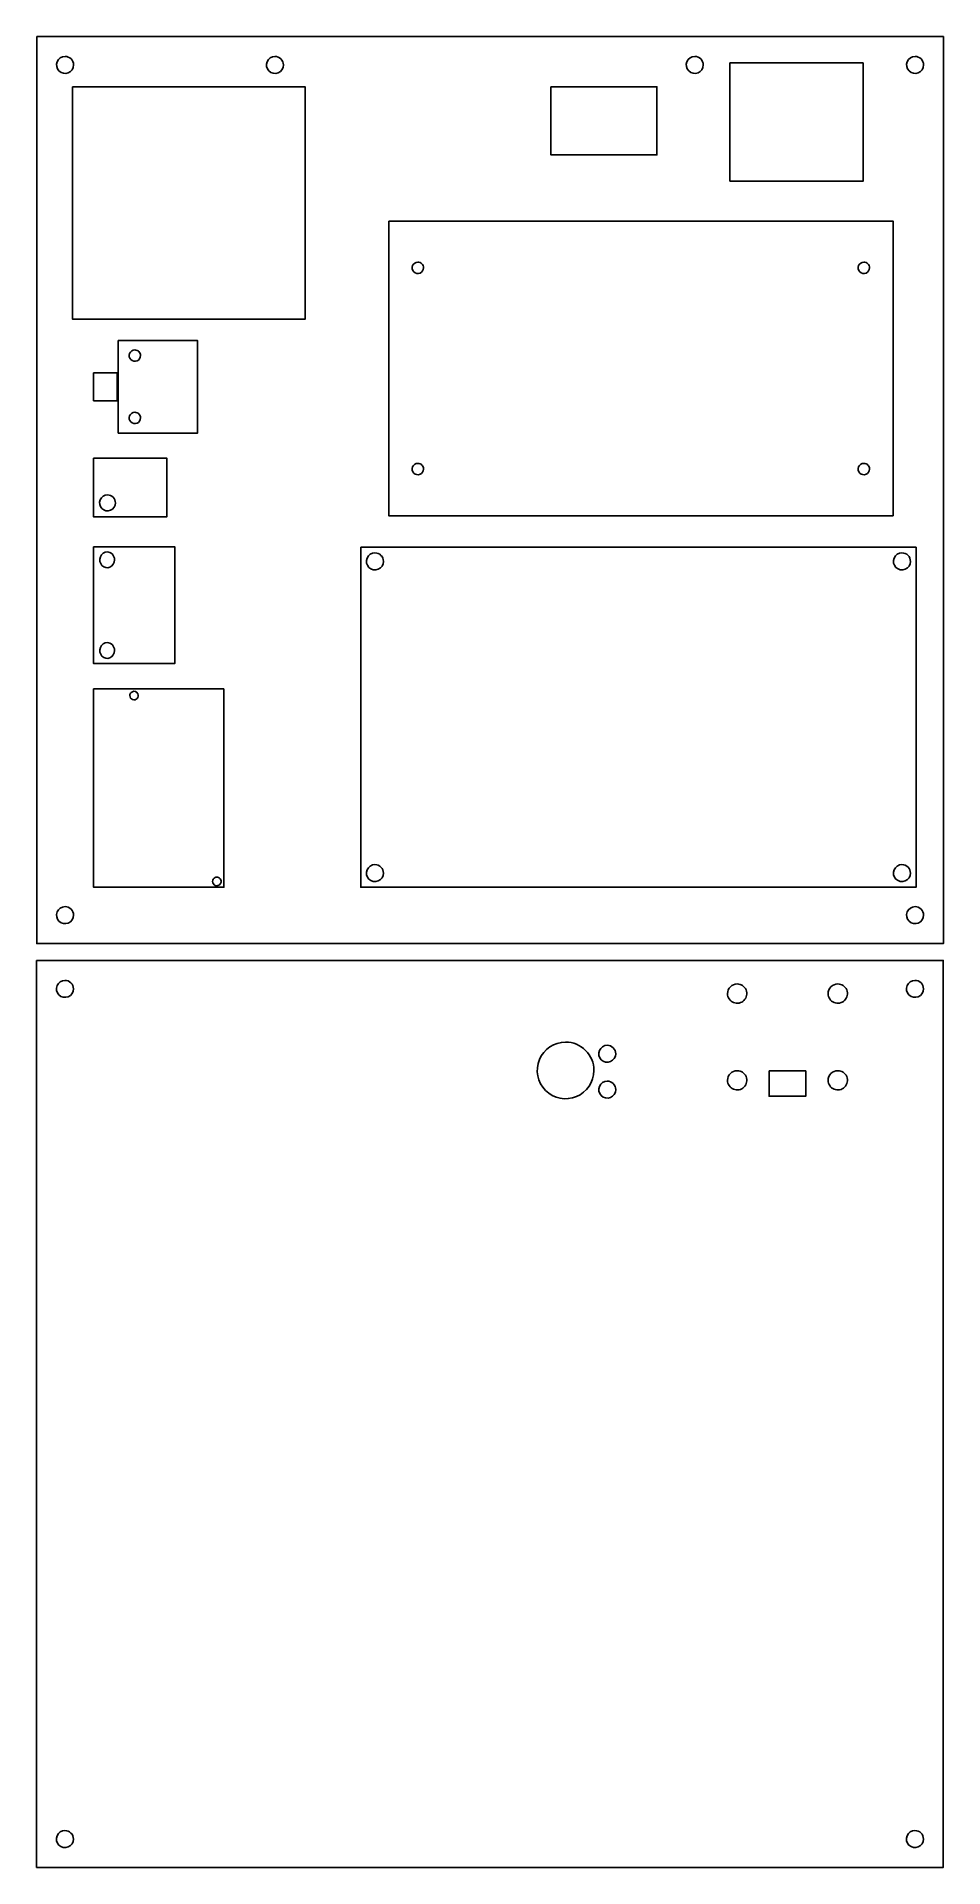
# Model space of a CAD drawing. Extents: x 0.1 to 6.4, y 1 to 13.7.
import ezdxf

# ---------------------------------------------------------------- set-up
doc = ezdxf.new("R2010")
doc.units = 0
doc.layers.add('Layer_1', color=7, linetype='CONTINUOUS')

msp = doc.modelspace()

# ---------------------------------------------------------------- linework, layer by layer
at = {"layer": 'Layer_1', "color": 7}
for points in [[(0.077381, 13.687266), (6.376593, 13.687266), (6.376593, 7.388053), (0.077381, 7.388053)], [(0.274248, 13.549462)], [(1.732582, 13.549462)], [(4.649252, 13.549462)], [(4.893753, 12.682298), (4.893753, 13.505132), (5.81895, 13.505132), (5.81895, 12.682298)], [(6.179743, 13.549462)], [(0.327378, 13.338465), (1.941552, 13.338465), (1.941552, 11.724292), (0.327378, 11.724292)], [(3.650298, 13.338466), (4.386518, 13.338466), (4.386518, 12.866025), (3.650298, 12.866025)], [(2.522906, 12.406198), (6.026843, 12.406198), (6.026843, 10.358954), (2.522906, 10.358954)], [(2.725658, 12.120767)], [(5.82409, 12.120767)], [(0.644345, 11.575659), (1.195526, 11.575659), (1.195526, 10.933926), (0.644345, 10.933926)], [(0.759672, 11.510699)], [(0.473214, 11.351519), (0.636904, 11.351519), (0.636904, 11.158066), (0.473214, 11.158066)], [(0.759672, 11.077626)], [(0.473213, 10.760182), (0.981087, 10.760182), (0.981087, 10.350733), (0.473213, 10.350733)], [(2.725658, 10.723125)], [(5.82409, 10.723125)], [(0.569195, 10.503544)], [(0.473214, 10.143857), (1.036206, 10.143857), (1.036206, 9.332834), (0.473214, 9.332834)], [(0.56721, 10.108424)], [(2.329129, 10.140931), (6.187396, 10.140931), (6.187396, 7.778726), (2.329129, 7.778726)], [(2.427553, 10.101564)], [(6.088972, 10.101564)], [(0.56721, 9.478503)], [(1.378725, 9.156685), (0.473213, 9.156685), (0.473213, 7.778732), (1.378725, 7.778732)], [(0.781034, 9.122329)], [(2.427553, 7.936204)], [(6.088972, 7.936204)], [(1.355909, 7.83114)], [(0.274231, 7.643967)], [(6.179743, 7.643967)], [(0.076958, 7.270069), (6.37617, 7.270069), (6.37617, 0.970857), (0.076958, 0.970857)], [(0.273825, 7.132247)], [(6.179319, 7.132247)], [(4.8771, 7.0402)], [(5.575913, 7.0402)], [(3.751805, 6.7033)], [(4.041246, 6.681211)], [(5.166019, 6.503472), (5.420843, 6.503472), (5.420843, 6.327388), (5.166019, 6.327388)], [(4.041246, 6.431988)], [(4.8771, 6.437837)], [(5.575913, 6.437837)], [(0.273807, 1.226752)], [(6.179319, 1.226752)]]:
    msp.add_lwpolyline(points, close=True, dxfattribs=at)
for points in [[(0.219689, 13.513006), (0.210548, 13.490939), (0.2156, 13.465538), (0.23249, 13.448649)], [(0.274248, 13.549462), (0.250363, 13.549462), (0.228829, 13.535074), (0.219689, 13.513006)], [(0.333303, 13.490407), (0.333303, 13.523022), (0.306864, 13.549462), (0.274248, 13.549462)], [(0.296848, 13.435847), (0.318915, 13.444988), (0.333303, 13.466521), (0.333303, 13.490407)], [(1.678022, 13.513006), (1.668881, 13.490939), (1.673934, 13.465538), (1.690823, 13.448649)], [(1.732582, 13.549462), (1.708696, 13.549462), (1.687163, 13.535074), (1.678022, 13.513006)], [(1.77434, 13.532165), (1.763265, 13.54324), (1.748244, 13.549462), (1.732582, 13.549462)], [(1.755181, 13.435847), (1.777249, 13.444988), (1.791637, 13.466521), (1.791637, 13.490407)], [(1.791637, 13.490407), (1.791637, 13.506069), (1.785415, 13.52109), (1.77434, 13.532165)], [(4.594692, 13.513006), (4.585552, 13.490939), (4.590604, 13.465538), (4.607494, 13.448649)], [(4.649252, 13.549462), (4.625366, 13.549462), (4.603833, 13.535074), (4.594692, 13.513006)], [(4.69101, 13.532165), (4.679935, 13.54324), (4.664914, 13.549462), (4.649252, 13.549462)], [(4.671851, 13.435847), (4.693919, 13.444988), (4.708307, 13.466521), (4.708307, 13.490407)], [(4.708307, 13.490407), (4.708307, 13.506069), (4.702085, 13.52109), (4.69101, 13.532165)], [(6.125183, 13.513006), (6.116042, 13.490939), (6.121095, 13.465538), (6.137985, 13.448649)], [(6.179743, 13.549462), (6.155857, 13.549462), (6.134324, 13.535074), (6.125183, 13.513006)], [(6.221501, 13.532165), (6.210426, 13.54324), (6.195405, 13.549462), (6.179743, 13.549462)], [(6.202342, 13.435847), (6.22441, 13.444988), (6.238798, 13.466521), (6.238798, 13.490407)], [(6.238798, 13.490407), (6.238798, 13.506069), (6.232576, 13.52109), (6.221501, 13.532165)], [(0.23249, 13.448649), (0.24938, 13.431759), (0.27478, 13.426707), (0.296848, 13.435847)], [(1.690823, 13.448649), (1.707713, 13.431759), (1.733114, 13.426707), (1.755181, 13.435847)], [(4.607494, 13.448649), (4.624383, 13.431759), (4.649784, 13.426707), (4.671851, 13.435847)], [(6.137985, 13.448649), (6.154874, 13.431759), (6.180275, 13.426707), (6.202342, 13.435847)], [(2.689285, 12.096463), (2.683191, 12.081752), (2.68656, 12.064818), (2.697819, 12.053558)], [(2.725658, 12.120767), (2.709735, 12.120767), (2.695379, 12.111175), (2.689285, 12.096463)], [(2.753497, 12.109236), (2.746114, 12.116619), (2.7361, 12.120767), (2.725658, 12.120767)], [(2.740725, 12.045024), (2.755436, 12.051118), (2.765028, 12.065473), (2.765028, 12.081397)], [(2.765028, 12.081397), (2.765028, 12.091839), (2.76088, 12.101853), (2.753497, 12.109236)], [(5.787717, 12.096463), (5.781623, 12.081752), (5.784992, 12.064818), (5.796251, 12.053558)], [(5.82409, 12.120767), (5.808166, 12.120767), (5.793811, 12.111175), (5.787717, 12.096463)], [(5.851929, 12.109236), (5.844546, 12.116619), (5.834532, 12.120767), (5.82409, 12.120767)], [(5.839156, 12.045024), (5.853868, 12.051118), (5.86346, 12.065473), (5.86346, 12.081397)], [(5.86346, 12.081397), (5.86346, 12.091839), (5.859312, 12.101853), (5.851929, 12.109236)], [(2.697819, 12.053558), (2.709079, 12.042298), (2.726013, 12.03893), (2.740725, 12.045024)], [(5.796251, 12.053558), (5.807511, 12.042298), (5.824445, 12.03893), (5.839156, 12.045024)], [(0.723299, 11.486395), (0.717205, 11.471684), (0.720573, 11.45475), (0.731833, 11.44349)], [(0.759672, 11.510699), (0.743748, 11.510699), (0.729392, 11.501107), (0.723299, 11.486395)], [(0.787511, 11.499168), (0.780127, 11.506551), (0.770114, 11.510699), (0.759672, 11.510699)], [(0.774738, 11.434956), (0.78945, 11.44105), (0.799042, 11.455405), (0.799042, 11.471329)], [(0.799042, 11.471329), (0.799042, 11.481771), (0.794894, 11.491785), (0.787511, 11.499168)], [(0.731833, 11.44349), (0.743093, 11.43223), (0.760027, 11.428862), (0.774738, 11.434956)], [(0.759672, 11.077626), (0.743748, 11.077626), (0.729392, 11.068034), (0.723299, 11.053322)], [(0.787511, 11.066095), (0.780127, 11.073478), (0.770114, 11.077626), (0.759672, 11.077626)], [(0.799042, 11.038256), (0.799042, 11.048698), (0.794894, 11.058712), (0.787511, 11.066095)], [(0.723299, 11.053322), (0.717205, 11.038611), (0.720573, 11.021677), (0.731833, 11.010417)], [(0.731833, 11.010417), (0.743093, 10.999157), (0.760027, 10.995789), (0.774738, 11.001883)], [(0.774738, 11.001883), (0.78945, 11.007977), (0.799042, 11.022332), (0.799042, 11.038256)], [(2.689285, 10.698821), (2.683191, 10.68411), (2.68656, 10.667176), (2.697819, 10.655916)], [(2.725658, 10.723125), (2.709735, 10.723125), (2.695379, 10.713533), (2.689285, 10.698821)], [(2.753497, 10.711594), (2.746114, 10.718977), (2.7361, 10.723125), (2.725658, 10.723125)], [(2.740725, 10.647382), (2.755436, 10.653476), (2.765028, 10.667831), (2.765028, 10.683755)], [(2.765028, 10.683755), (2.765028, 10.694197), (2.76088, 10.704211), (2.753497, 10.711594)], [(5.787717, 10.698821), (5.781623, 10.68411), (5.784992, 10.667176), (5.796251, 10.655916)], [(5.82409, 10.723125), (5.808166, 10.723125), (5.793811, 10.713533), (5.787717, 10.698821)], [(5.851929, 10.711594), (5.844546, 10.718977), (5.834532, 10.723125), (5.82409, 10.723125)], [(5.839156, 10.647382), (5.853868, 10.653476), (5.86346, 10.667831), (5.86346, 10.683755)], [(5.86346, 10.683755), (5.86346, 10.694197), (5.859312, 10.704211), (5.851929, 10.711594)], [(2.697819, 10.655916), (2.709079, 10.644657), (2.726013, 10.641288), (2.740725, 10.647382)], [(5.796251, 10.655916), (5.807511, 10.644657), (5.824445, 10.641288), (5.839156, 10.647382)], [(0.518273, 10.469519), (0.509741, 10.448923), (0.514457, 10.425216), (0.530221, 10.409452)], [(0.569195, 10.503544), (0.546902, 10.503544), (0.526804, 10.490115), (0.518273, 10.469519)], [(0.608169, 10.487401), (0.597833, 10.497737), (0.583813, 10.503544), (0.569195, 10.503544)], [(0.590288, 10.397504), (0.610884, 10.406035), (0.624313, 10.426133), (0.624313, 10.448426)], [(0.624313, 10.448426), (0.624313, 10.463045), (0.618506, 10.477064), (0.608169, 10.487401)], [(0.530221, 10.409452), (0.545984, 10.393688), (0.569692, 10.388973), (0.590288, 10.397504)], [(0.519925, 10.074399), (0.512003, 10.053803), (0.516382, 10.030096), (0.53102, 10.014332)], [(0.56721, 10.108424), (0.546509, 10.108424), (0.527847, 10.094995), (0.519925, 10.074399)], [(0.603401, 10.092281), (0.593802, 10.102617), (0.580784, 10.108424), (0.56721, 10.108424)], [(0.586796, 10.002384), (0.605921, 10.010915), (0.618391, 10.031013), (0.618391, 10.053306)], [(0.618391, 10.053306), (0.618391, 10.067925), (0.612999, 10.081944), (0.603401, 10.092281)], [(2.372993, 10.065109), (2.363852, 10.043041), (2.368905, 10.017641), (2.385794, 10.000751)], [(2.427553, 10.101564), (2.403667, 10.101564), (2.382134, 10.087176), (2.372993, 10.065109)], [(2.486608, 10.042509), (2.486608, 10.075124), (2.460168, 10.101564), (2.427553, 10.101564)], [(6.034413, 10.065109), (6.025272, 10.043041), (6.030325, 10.017641), (6.047214, 10.000751)], [(6.088972, 10.101564), (6.065087, 10.101564), (6.043553, 10.087176), (6.034413, 10.065109)], [(6.130731, 10.084267), (6.119656, 10.095342), (6.104635, 10.101564), (6.088972, 10.101564)], [(6.148028, 10.042509), (6.148028, 10.058172), (6.141806, 10.073192), (6.130731, 10.084267)], [(0.53102, 10.014332), (0.545657, 9.998568), (0.567671, 9.993853), (0.586796, 10.002384)], [(2.385794, 10.000751), (2.402684, 9.983861), (2.428085, 9.978809), (2.450152, 9.987949)], [(2.450152, 9.987949), (2.47222, 9.99709), (2.486608, 10.018624), (2.486608, 10.042509)], [(6.047214, 10.000751), (6.064104, 9.983861), (6.089504, 9.978809), (6.111572, 9.987949)], [(6.111572, 9.987949), (6.133639, 9.99709), (6.148028, 10.018624), (6.148028, 10.042509)], [(0.519925, 9.444477), (0.512003, 9.423881), (0.516382, 9.400174), (0.53102, 9.38441)], [(0.56721, 9.478503), (0.546509, 9.478503), (0.527847, 9.465074), (0.519925, 9.444477)], [(0.603401, 9.462359), (0.593802, 9.472696), (0.580784, 9.478503), (0.56721, 9.478503)], [(0.586796, 9.372462), (0.605921, 9.380993), (0.618391, 9.401091), (0.618391, 9.423385)], [(0.618391, 9.423385), (0.618391, 9.438003), (0.612999, 9.452022), (0.603401, 9.462359)], [(0.53102, 9.38441), (0.545657, 9.368646), (0.567671, 9.363931), (0.586796, 9.372462)], [(0.724542, 9.109546), (0.724229, 9.121485), (0.731139, 9.132436), (0.742049, 9.137294)], [(0.743477, 9.082753), (0.732328, 9.087033), (0.724854, 9.097607), (0.724542, 9.109546)], [(0.742049, 9.137294), (0.756947, 9.143927), (0.774401, 9.137227), (0.781034, 9.122329)], [(0.775477, 9.089994), (0.767257, 9.081331), (0.754627, 9.078473), (0.743477, 9.082753)], [(0.781034, 9.122329), (0.785891, 9.111419), (0.783698, 9.098657), (0.775477, 9.089994)], [(2.372993, 7.899748), (2.363852, 7.877681), (2.368905, 7.85228), (2.385794, 7.83539)], [(2.427553, 7.936204), (2.403667, 7.936204), (2.382134, 7.921815), (2.372993, 7.899748)], [(2.486608, 7.877149), (2.486608, 7.909764), (2.460168, 7.936204), (2.427553, 7.936204)], [(6.034413, 7.899748), (6.025272, 7.877681), (6.030325, 7.85228), (6.047214, 7.83539)], [(6.088972, 7.936204), (6.065087, 7.936204), (6.043553, 7.921815), (6.034413, 7.899748)], [(6.130731, 7.918907), (6.119656, 7.929982), (6.104635, 7.936204), (6.088972, 7.936204)], [(6.148028, 7.877149), (6.148028, 7.892811), (6.141806, 7.907832), (6.130731, 7.918907)], [(1.299417, 7.818357), (1.299104, 7.830296), (1.306014, 7.841247), (1.316924, 7.846105)], [(1.318352, 7.791564), (1.307203, 7.795844), (1.299729, 7.806418), (1.299417, 7.818357)], [(1.316924, 7.846105), (1.324078, 7.84929), (1.332205, 7.849503), (1.339516, 7.846696)], [(1.350353, 7.798805), (1.342132, 7.790142), (1.329502, 7.787284), (1.318352, 7.791564)], [(1.339516, 7.846696), (1.346827, 7.84389), (1.352724, 7.838294), (1.355909, 7.83114)], [(1.355909, 7.83114), (1.360766, 7.82023), (1.358574, 7.807468), (1.350353, 7.798805)], [(2.385794, 7.83539), (2.402684, 7.818501), (2.428085, 7.813448), (2.450152, 7.822589)], [(2.450152, 7.822589), (2.47222, 7.831729), (2.486608, 7.853263), (2.486608, 7.877149)], [(6.047214, 7.83539), (6.064104, 7.818501), (6.089504, 7.813448), (6.111572, 7.822589)], [(6.111572, 7.822589), (6.133639, 7.831729), (6.148028, 7.853263), (6.148028, 7.877149)], [(0.274231, 7.643967), (0.250345, 7.643967), (0.228811, 7.629578), (0.219671, 7.607511)], [(0.315989, 7.62667), (0.304914, 7.637745), (0.289893, 7.643967), (0.274231, 7.643967)], [(6.179743, 7.643967), (6.155857, 7.643967), (6.134324, 7.629578), (6.125183, 7.607511)], [(6.221501, 7.62667), (6.210426, 7.637745), (6.195405, 7.643967), (6.179743, 7.643967)], [(0.219671, 7.607511), (0.21053, 7.585443), (0.215583, 7.560043), (0.232472, 7.543153)], [(0.232472, 7.543153), (0.249362, 7.526263), (0.274763, 7.521211), (0.29683, 7.530352)], [(0.29683, 7.530352), (0.318897, 7.539492), (0.333286, 7.561026), (0.333286, 7.584911)], [(0.333286, 7.584911), (0.333286, 7.600574), (0.327064, 7.615595), (0.315989, 7.62667)], [(6.125183, 7.607511), (6.116042, 7.585443), (6.121095, 7.560043), (6.137985, 7.543153)], [(6.137985, 7.543153), (6.154874, 7.526263), (6.180275, 7.521211), (6.202342, 7.530352)], [(6.202342, 7.530352), (6.22441, 7.539492), (6.238798, 7.561026), (6.238798, 7.584911)], [(6.238798, 7.584911), (6.238798, 7.600574), (6.232576, 7.615595), (6.221501, 7.62667)], [(0.273825, 7.132247), (0.249939, 7.132247), (0.228406, 7.117859), (0.219265, 7.095791)], [(0.315583, 7.11495), (0.304508, 7.126025), (0.289487, 7.132247), (0.273825, 7.132247)], [(6.179319, 7.132247), (6.155434, 7.132247), (6.1339, 7.117859), (6.124759, 7.095791)], [(6.221078, 7.11495), (6.210003, 7.126025), (6.194982, 7.132247), (6.179319, 7.132247)], [(0.219265, 7.095791), (0.210124, 7.073724), (0.215177, 7.048323), (0.232066, 7.031434)], [(0.232066, 7.031434), (0.248956, 7.014544), (0.274357, 7.009491), (0.296424, 7.018632)], [(0.296424, 7.018632), (0.318492, 7.027773), (0.33288, 7.049306), (0.33288, 7.073192)], [(0.33288, 7.073192), (0.33288, 7.088854), (0.326658, 7.103875), (0.315583, 7.11495)], [(4.896703, 7.087526), (4.884152, 7.074974), (4.8771, 7.05795), (4.8771, 7.0402)], [(4.8771, 7.0402), (4.8771, 7.013129), (4.893407, 6.988725), (4.918417, 6.978365)], [(4.944029, 7.107129), (4.926279, 7.107129), (4.909255, 7.100077), (4.896703, 7.087526)], [(5.005864, 7.065812), (4.995504, 7.090822), (4.9711, 7.107129), (4.944029, 7.107129)], [(4.991355, 6.992874), (5.010497, 7.012015), (5.016223, 7.040803), (5.005864, 7.065812)], [(5.595516, 7.087526), (5.582964, 7.074974), (5.575913, 7.05795), (5.575913, 7.0402)], [(5.575913, 7.0402), (5.575913, 7.013129), (5.59222, 6.988725), (5.617229, 6.978365)], [(5.642842, 7.107129), (5.625091, 7.107129), (5.608068, 7.100077), (5.595516, 7.087526)], [(5.704677, 7.065812), (5.694317, 7.090822), (5.669912, 7.107129), (5.642842, 7.107129)], [(5.690168, 6.992874), (5.70931, 7.012015), (5.715036, 7.040803), (5.704677, 7.065812)], [(6.124759, 7.095791), (6.115619, 7.073724), (6.120671, 7.048323), (6.137561, 7.031434)], [(6.137561, 7.031434), (6.154451, 7.014544), (6.179851, 7.009491), (6.201919, 7.018632)], [(6.201919, 7.018632), (6.223986, 7.027773), (6.238374, 7.049306), (6.238374, 7.073192)], [(6.238374, 7.073192), (6.238374, 7.088854), (6.232153, 7.103875), (6.221078, 7.11495)], [(4.918417, 6.978365), (4.943426, 6.968006), (4.972214, 6.973732), (4.991355, 6.992874)], [(5.617229, 6.978365), (5.642239, 6.968006), (5.671027, 6.973732), (5.690168, 6.992874)], [(3.751805, 6.7033), (3.672186, 6.7033), (3.600407, 6.655339), (3.569939, 6.581781)], [(3.890999, 6.645643), (3.854082, 6.68256), (3.804013, 6.7033), (3.751805, 6.7033)], [(3.948655, 6.506449), (3.948655, 6.558657), (3.927915, 6.608727), (3.890999, 6.645643)], [(3.986686, 6.644756), (3.977545, 6.622688), (3.982598, 6.597288), (3.999487, 6.580398)], [(4.041246, 6.681211), (4.01736, 6.681211), (3.995826, 6.666823), (3.986686, 6.644756)], [(4.083004, 6.663914), (4.071929, 6.674989), (4.056908, 6.681211), (4.041246, 6.681211)], [(4.063845, 6.567596), (4.085912, 6.576737), (4.100301, 6.598271), (4.100301, 6.622156)], [(4.100301, 6.622156), (4.100301, 6.637819), (4.094079, 6.65284), (4.083004, 6.663914)], [(3.569939, 6.581781), (3.53947, 6.508223), (3.556312, 6.423554), (3.61261, 6.367255)], [(3.827136, 6.324583), (3.900694, 6.355052), (3.948655, 6.426831), (3.948655, 6.506449)], [(3.999487, 6.580398), (4.016377, 6.563508), (4.041778, 6.558456), (4.063845, 6.567596)], [(4.944029, 6.504767), (4.926279, 6.504767), (4.909255, 6.497715), (4.896703, 6.485163)], [(5.005864, 6.46345), (4.995504, 6.48846), (4.9711, 6.504767), (4.944029, 6.504767)], [(5.642842, 6.504767), (5.625091, 6.504767), (5.608068, 6.497715), (5.595516, 6.485163)], [(5.704677, 6.46345), (5.694317, 6.48846), (5.669912, 6.504767), (5.642842, 6.504767)], [(3.61261, 6.367255), (3.668909, 6.310956), (3.753578, 6.294114), (3.827136, 6.324583)], [(3.986686, 6.395532), (3.977545, 6.373465), (3.982598, 6.348064), (3.999487, 6.331175)], [(4.041246, 6.431988), (4.01736, 6.431988), (3.995826, 6.4176), (3.986686, 6.395532)], [(4.083004, 6.414691), (4.071929, 6.425766), (4.056908, 6.431988), (4.041246, 6.431988)], [(4.063845, 6.318373), (4.085912, 6.327514), (4.100301, 6.349048), (4.100301, 6.372933)], [(4.100301, 6.372933), (4.100301, 6.388595), (4.094079, 6.403616), (4.083004, 6.414691)], [(4.896703, 6.485163), (4.884152, 6.472612), (4.8771, 6.455588), (4.8771, 6.437837)], [(4.8771, 6.437837), (4.8771, 6.410767), (4.893407, 6.386362), (4.918417, 6.376003)], [(4.918417, 6.376003), (4.943426, 6.365644), (4.972214, 6.37137), (4.991355, 6.390511)], [(4.991355, 6.390511), (5.010497, 6.409653), (5.016223, 6.43844), (5.005864, 6.46345)], [(5.595516, 6.485163), (5.582964, 6.472612), (5.575913, 6.455588), (5.575913, 6.437837)], [(5.575913, 6.437837), (5.575913, 6.410767), (5.59222, 6.386362), (5.617229, 6.376003)], [(5.617229, 6.376003), (5.642239, 6.365644), (5.671027, 6.37137), (5.690168, 6.390511)], [(5.690168, 6.390511), (5.70931, 6.409653), (5.715036, 6.43844), (5.704677, 6.46345)], [(3.999487, 6.331175), (4.016377, 6.314285), (4.041778, 6.309233), (4.063845, 6.318373)], [(0.219247, 1.190296), (0.210107, 1.168229), (0.215159, 1.142828), (0.232049, 1.125939)], [(0.273807, 1.226752), (0.249921, 1.226752), (0.228388, 1.212364), (0.219247, 1.190296)], [(0.315565, 1.209455), (0.30449, 1.22053), (0.289469, 1.226752), (0.273807, 1.226752)], [(0.296406, 1.113137), (0.318474, 1.122278), (0.332862, 1.143811), (0.332862, 1.167697)], [(0.332862, 1.167697), (0.332862, 1.183359), (0.32664, 1.19838), (0.315565, 1.209455)], [(6.124759, 1.190296), (6.115619, 1.168229), (6.120671, 1.142828), (6.137561, 1.125939)], [(6.179319, 1.226752), (6.155434, 1.226752), (6.1339, 1.212364), (6.124759, 1.190296)], [(6.221078, 1.209455), (6.210003, 1.22053), (6.194982, 1.226752), (6.179319, 1.226752)], [(6.201919, 1.113137), (6.223986, 1.122278), (6.238374, 1.143811), (6.238374, 1.167697)], [(6.238374, 1.167697), (6.238374, 1.183359), (6.232153, 1.19838), (6.221078, 1.209455)], [(0.232049, 1.125939), (0.248938, 1.109049), (0.274339, 1.103996), (0.296406, 1.113137)], [(6.137561, 1.125939), (6.154451, 1.109049), (6.179851, 1.103996), (6.201919, 1.113137)]]:
    msp.add_open_spline(points, degree=3, dxfattribs=at)

doc.saveas('drawing.dxf')
